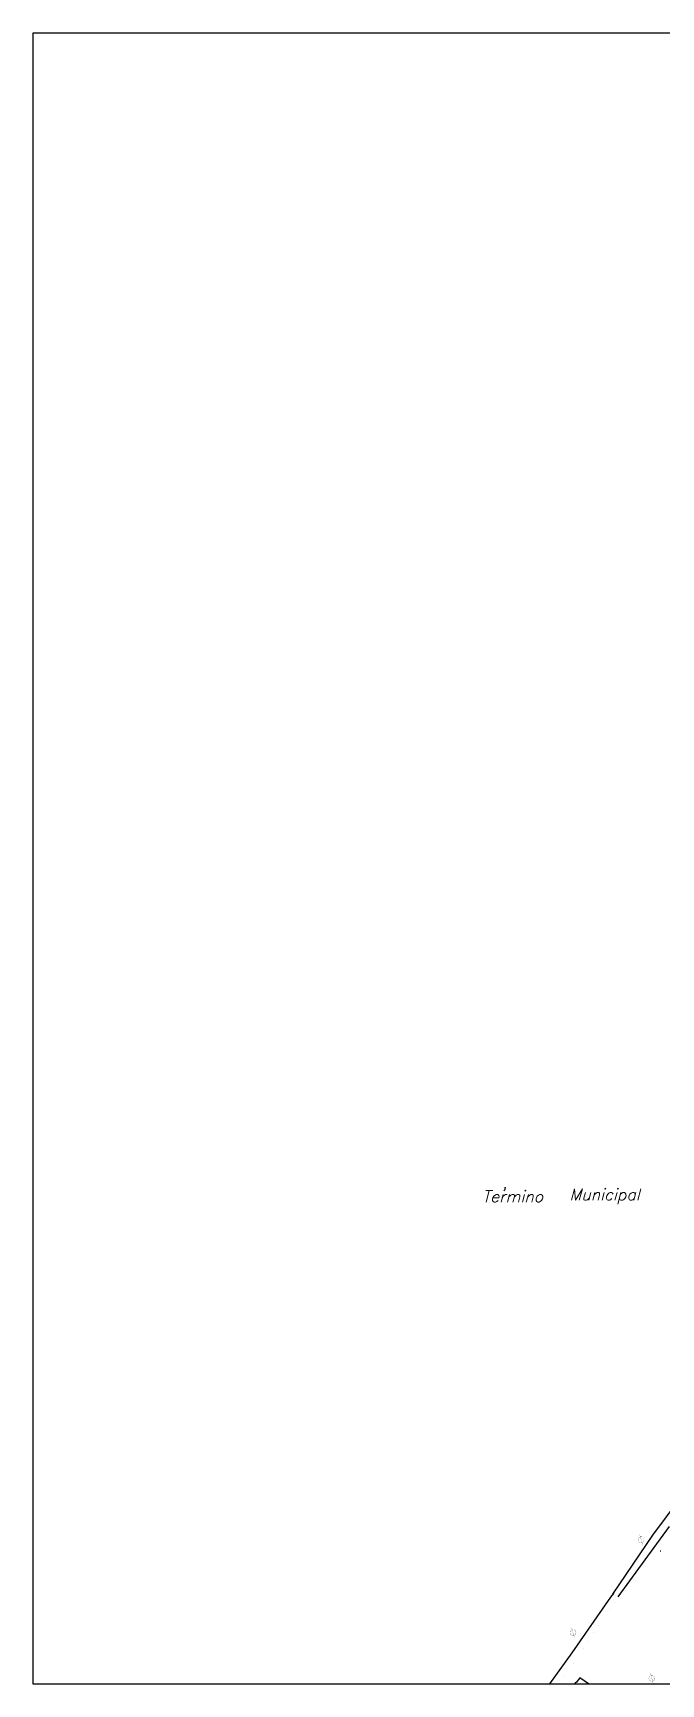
# Model space of a CAD drawing. Extents: x 743500 to 744300, y 4406200 to 4406700.
# Drawn here: x 743500 to 743690, y 4406200 to 4406700 of the extents above; entities that cross this region are included whole.
import ezdxf
from ezdxf.enums import TextEntityAlignment as Align

# ---------------------------------------------------------------- set-up
doc = ezdxf.new("R2010")
doc.units = 0
doc.header["$MEASUREMENT"] = 0
for name, color, linetype in [('2', 7, 'CONTINUOUS'), ('24', 7, 'CONTINUOUS'), ('50', 7, 'CONTINUOUS'), ('51', 7, 'CONTINUOUS'), ('6', 7, 'CONTINUOUS'), ('8', 7, 'CONTINUOUS')]:
    doc.layers.add(name, color=color, linetype=linetype)
doc.styles.add('ITALICC', font='italicc', dxfattribs={"height": 0.2})
doc.styles.add('MONOTXT', font='monotxt', dxfattribs={"height": 0.2})

msp = doc.modelspace()

# ---------------------------------------------------------------- linework, layer by layer
at = {"layer": '2', "color": 7, "linetype": 'Continuous'}
msp.add_3dface([(744299.9999999999, 4406200), (744299.9999999999, 4406700), (743500, 4406700), (743500, 4406200)], dxfattribs=at)
at = {"layer": '51', "color": 1, "linetype": 'Continuous'}
msp.add_polyline3d([(743668.38, 4406200, 5.71), (743665.77, 4406201.86, 5.71), (743664.67, 4406200.47, 9.13), (743664.52, 4406200.5, 9.13), (743664.14, 4406200, 9.31)], dxfattribs=at)
at = {"layer": '6', "color": 7, "linetype": 'Continuous', "extrusion": (0.8242560575844896, -0.5635257675893958, 0.05514218709896235), "const_width": 0.05, "elevation": -1870041.353246}
msp.add_lwpolyline([(4057112.977222402, 103278.1269297486), (4057111.979024654, 103277.8258253159), (4057090.635701768, 103277.265619275), (4057081.086023123, 103277.2649719842)], dxfattribs=at)
at = {"layer": '6', "color": 7, "linetype": 'Continuous'}
for points in [[(743675.79, 4406227.2, 1.87), (743687.88, 4406245.08, 1.81), (743700.64, 4406262.16, 1.78), (743712.26, 4406278.51, 1.78), (743725.0699999998, 4406295.78, 1.76), (743737.8699999999, 4406312.68, 1.76), (743750.44, 4406329.55, 1.75), (743762.9699999999, 4406346.45, 1.75), (743775.5899999999, 4406363.27, 1.75), (743787.57, 4406379.85, 1.75), (743800.3499999999, 4406396.41, 1.76), (743801.4599999998, 4406398.51, 1.76), (743799.01, 4406398.88, 1.76), (743797.48, 4406399.42, 1.75)], [(743692.7900000002, 4406247.7, 1.84), (743680.7899999998, 4406231.26, 1.96), (743677.3, 4406226.35, 1.87)], [(743675.9899999999, 4406227.43, 2.81), (743675.04, 4406226.28, 2.28), (743663.3000000002, 4406209.4, 1.93), (743656.5699999998, 4406200, 1.96)]]:
    msp.add_polyline3d(points, dxfattribs=at)
at = {"layer": '8', "color": 7, "linetype": 'Continuous', "const_width": 0.05}
for points, elevation in [([(743684.76, 4406242.03), (743683.8799999999, 4406245.31)], 9.93), ([(743684.7699999998, 4406244.44), (743684.7199999999, 4406244.47), (743684.6600000001, 4406244.49), (743684.6099999999, 4406244.52), (743684.5599999998, 4406244.53), (743684.5, 4406244.55), (743684.45, 4406244.55), (743684.3899999999, 4406244.560000001), (743684.3399999999, 4406244.560000001), (743684.2799999998, 4406244.560000001), (743684.22, 4406244.560000001), (743684.16, 4406244.55), (743684.11, 4406244.54), (743684.0499999998, 4406244.52), (743684, 4406244.51), (743683.95, 4406244.48), (743683.9, 4406244.46), (743683.8499999999, 4406244.43), (743683.8, 4406244.4), (743683.76, 4406244.37), (743683.7099999998, 4406244.33), (743683.67, 4406244.29), (743683.64, 4406244.25), (743683.6, 4406244.2), (743683.57, 4406244.15), (743683.5399999998, 4406244.1), (743683.5099999999, 4406244.060000001), (743683.49, 4406244), (743683.47, 4406243.95), (743683.45, 4406243.89), (743683.44, 4406243.84), (743683.43, 4406243.78), (743683.43, 4406243.73), (743683.43, 4406243.67), (743683.43, 4406243.61), (743683.43, 4406243.560000001), (743683.44, 4406243.5), (743683.45, 4406243.45), (743683.47, 4406243.39), (743683.49, 4406243.34), (743683.5099999999, 4406243.29), (743683.5399999998, 4406243.23), (743683.57, 4406243.19), (743683.6, 4406243.14), (743683.63, 4406243.1), (743683.67, 4406243.05), (743683.7099999998, 4406243.01), (743683.76, 4406242.98), (743683.8, 4406242.94), (743683.8499999999, 4406242.91), (743683.9, 4406242.88), (743683.95, 4406242.86), (743684, 4406242.84), (743684.0499999998, 4406242.82), (743684.11, 4406242.8), (743684.17, 4406242.79), (743684.22, 4406242.78), (743684.2799999998, 4406242.78), (743684.33, 4406242.77), (743684.3899999999, 4406242.78), (743684.45, 4406242.79), (743684.5, 4406242.8), (743684.5599999998, 4406242.810000001), (743684.6099999999, 4406242.82), (743684.67, 4406242.84), (743684.7199999999, 4406242.87), (743684.7699999998, 4406242.9), (743684.82, 4406242.93), (743684.86, 4406242.96), (743684.8999999998, 4406243), (743684.95, 4406243.03), (743684.9899999999, 4406243.07), (743685.02, 4406243.12), (743685.06, 4406243.16), (743685.09, 4406243.21), (743685.1099999999, 4406243.26), (743685.1399999999, 4406243.31), (743685.16, 4406243.37), (743685.18, 4406243.42), (743685.1900000002, 4406243.47), (743685.2, 4406243.53), (743685.2099999998, 4406243.59), (743685.2099999998, 4406243.64), (743685.2099999998, 4406243.7), (743685.2099999998, 4406243.75), (743685.2, 4406243.810000001), (743685.1900000002, 4406243.87), (743685.18, 4406243.92), (743685.16, 4406243.98), (743685.1399999999, 4406244.03), (743685.1199999999, 4406244.08), (743685.09, 4406244.13), (743685.06, 4406244.18), (743685.02, 4406244.22), (743684.9899999999, 4406244.27), (743684.95, 4406244.31), (743684.91, 4406244.35), (743684.86, 4406244.38), (743684.8099999998, 4406244.41), (743684.7699999998, 4406244.44)], 9.93), ([(743664.1199999999, 4406216.34), (743664.0700000002, 4406216.37), (743664.01, 4406216.39), (743663.96, 4406216.42), (743663.9099999998, 4406216.43), (743663.8499999999, 4406216.45), (743663.8, 4406216.45), (743663.74, 4406216.46), (743663.6899999998, 4406216.46), (743663.63, 4406216.46), (743663.57, 4406216.46), (743663.5099999999, 4406216.45), (743663.46, 4406216.44), (743663.3999999998, 4406216.42), (743663.3499999999, 4406216.41), (743663.3000000002, 4406216.38), (743663.2499999999, 4406216.36), (743663.2, 4406216.33), (743663.15, 4406216.3), (743663.11, 4406216.27), (743663.06, 4406216.23), (743663.0199999998, 4406216.19), (743662.99, 4406216.15), (743662.9500000002, 4406216.1), (743662.92, 4406216.05), (743662.8899999999, 4406216), (743662.86, 4406215.96), (743662.8399999999, 4406215.9), (743662.82, 4406215.85), (743662.8, 4406215.79), (743662.7900000002, 4406215.74), (743662.78, 4406215.68), (743662.78, 4406215.63), (743662.78, 4406215.57), (743662.78, 4406215.51), (743662.78, 4406215.46), (743662.7900000002, 4406215.4), (743662.8, 4406215.35), (743662.82, 4406215.29), (743662.8399999999, 4406215.24), (743662.86, 4406215.19), (743662.8899999999, 4406215.13), (743662.92, 4406215.09), (743662.9500000002, 4406215.04), (743662.9799999999, 4406215), (743663.0199999998, 4406214.95), (743663.06, 4406214.91), (743663.11, 4406214.88), (743663.15, 4406214.84), (743663.2, 4406214.81), (743663.2499999999, 4406214.78), (743663.3000000002, 4406214.76), (743663.3499999999, 4406214.74), (743663.3999999998, 4406214.72), (743663.46, 4406214.7), (743663.5199999998, 4406214.69), (743663.57, 4406214.68), (743663.63, 4406214.68), (743663.68, 4406214.67), (743663.74, 4406214.68), (743663.8, 4406214.69), (743663.8499999999, 4406214.7), (743663.9099999998, 4406214.71), (743663.96, 4406214.72), (743664.0199999998, 4406214.74), (743664.0700000002, 4406214.77), (743664.1199999999, 4406214.8), (743664.17, 4406214.83), (743664.21, 4406214.86), (743664.25, 4406214.9), (743664.3, 4406214.93), (743664.3399999999, 4406214.97), (743664.3699999999, 4406215.02), (743664.41, 4406215.060000001), (743664.44, 4406215.11), (743664.4599999998, 4406215.16), (743664.49, 4406215.21), (743664.51, 4406215.27), (743664.5299999998, 4406215.32), (743664.5399999998, 4406215.37), (743664.5499999998, 4406215.43), (743664.5600000002, 4406215.49), (743664.5600000002, 4406215.54), (743664.5600000002, 4406215.6), (743664.5600000002, 4406215.65), (743664.5499999998, 4406215.71), (743664.5399999998, 4406215.77), (743664.5299999998, 4406215.82), (743664.51, 4406215.88), (743664.49, 4406215.93), (743664.47, 4406215.98), (743664.44, 4406216.03), (743664.41, 4406216.08), (743664.3699999999, 4406216.12), (743664.3399999999, 4406216.17), (743664.3, 4406216.21), (743664.2599999999, 4406216.25), (743664.21, 4406216.28), (743664.16, 4406216.310000001), (743664.1199999999, 4406216.34)], 9.92), ([(743664.1099999999, 4406213.93), (743663.23, 4406217.21)], 9.92), ([(743688.02, 4406202.47), (743687.9699999999, 4406202.5), (743687.91, 4406202.52), (743687.8599999999, 4406202.55), (743687.81, 4406202.56), (743687.7499999999, 4406202.58), (743687.6999999998, 4406202.58), (743687.64, 4406202.59), (743687.5899999999, 4406202.59), (743687.53, 4406202.59), (743687.47, 4406202.59), (743687.41, 4406202.58), (743687.36, 4406202.57), (743687.3, 4406202.55), (743687.25, 4406202.54), (743687.2000000002, 4406202.51), (743687.1499999998, 4406202.49), (743687.1, 4406202.46), (743687.0500000002, 4406202.43), (743687.0099999999, 4406202.4), (743686.96, 4406202.36), (743686.92, 4406202.32), (743686.8899999999, 4406202.28), (743686.85, 4406202.23), (743686.82, 4406202.18), (743686.79, 4406202.13), (743686.7599999999, 4406202.09), (743686.74, 4406202.03), (743686.7199999999, 4406201.98), (743686.7000000002, 4406201.92), (743686.69, 4406201.87), (743686.6799999998, 4406201.810000001), (743686.6799999998, 4406201.76), (743686.6799999998, 4406201.7), (743686.6799999998, 4406201.64), (743686.6799999998, 4406201.59), (743686.69, 4406201.53), (743686.7000000002, 4406201.48), (743686.7199999999, 4406201.42), (743686.74, 4406201.37), (743686.7599999999, 4406201.32), (743686.79, 4406201.26), (743686.82, 4406201.22), (743686.85, 4406201.17), (743686.88, 4406201.13), (743686.92, 4406201.08), (743686.96, 4406201.04), (743687.0099999999, 4406201.01), (743687.0500000002, 4406200.97), (743687.1, 4406200.94), (743687.1499999998, 4406200.91), (743687.2000000002, 4406200.89), (743687.25, 4406200.87), (743687.3, 4406200.85), (743687.36, 4406200.83), (743687.4199999998, 4406200.82), (743687.47, 4406200.810000001), (743687.53, 4406200.810000001), (743687.5799999998, 4406200.8), (743687.64, 4406200.810000001), (743687.6999999998, 4406200.82), (743687.7499999999, 4406200.83), (743687.81, 4406200.84), (743687.8599999999, 4406200.85), (743687.92, 4406200.87), (743687.9699999999, 4406200.9), (743688.02, 4406200.93), (743688.0700000002, 4406200.96), (743688.1099999999, 4406200.99), (743688.1500000001, 4406201.03), (743688.2, 4406201.060000001), (743688.24, 4406201.1), (743688.27, 4406201.15), (743688.3100000002, 4406201.19), (743688.3399999999, 4406201.24), (743688.3599999999, 4406201.29), (743688.39, 4406201.34), (743688.41, 4406201.4), (743688.43, 4406201.45), (743688.44, 4406201.5), (743688.45, 4406201.56), (743688.4599999998, 4406201.62), (743688.4599999998, 4406201.67), (743688.4599999998, 4406201.73), (743688.4599999998, 4406201.78), (743688.45, 4406201.84), (743688.44, 4406201.9), (743688.43, 4406201.95), (743688.41, 4406202.01), (743688.39, 4406202.060000001), (743688.3699999999, 4406202.11), (743688.3399999999, 4406202.16), (743688.3100000002, 4406202.21), (743688.27, 4406202.25), (743688.24, 4406202.3), (743688.2, 4406202.34), (743688.16, 4406202.38), (743688.1099999999, 4406202.41), (743688.06, 4406202.44), (743688.02, 4406202.47)], 9.82), ([(743688.0099999999, 4406200.060000001), (743687.13, 4406203.34)], 9.82)]:
    msp.add_lwpolyline(points, dxfattribs=dict(at, elevation=elevation))

# ---------------------------------------------------------------- texts
at = {"layer": '24', "color": 7, "linetype": 'Continuous', "style": 'MONOTXT'}
msp.add_text('.                           ', height=1.99, dxfattribs=at).set_placement((743689.3099999998, 4406240.05, 1.68))
at = {"layer": '50', "color": 7, "linetype": 'Continuous', "style": 'ITALICC'}
for s, p in [("'", (743642.19, 4406348.65)), ('Municipal', (743673.24, 4406347.74)), ('Termino', (743645.39, 4406347.74))]:
    msp.add_text(s, height=3.5, dxfattribs=at).set_placement(p, align=Align.MIDDLE)

doc.saveas('drawing.dxf')
